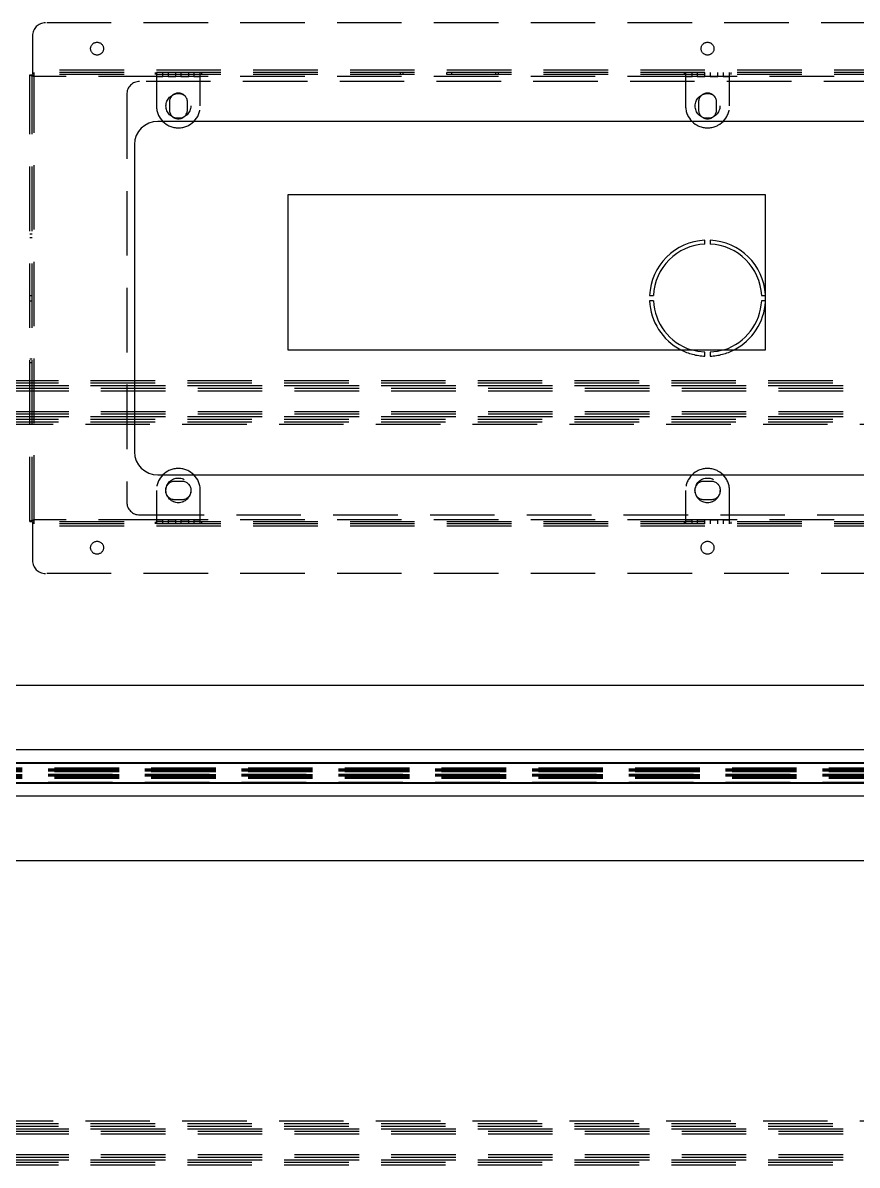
# Model space of a CAD drawing. Header units: millimetres. Extents: x -429 to 10261, y -321 to 5396.
# Drawn here: x 1112.7 to 1436, y 697.4 to 1140.1 of the extents above; entities that cross this region are included whole.
import ezdxf

# ---------------------------------------------------------------- set-up
doc = ezdxf.new("R2010")
doc.units = ezdxf.units.MM
doc.header["$LTSCALE"] = 100
doc.linetypes.add('HIDDEN', pattern=[0.375, 0.25, -0.125])

msp = doc.modelspace()

# ---------------------------------------------------------------- linework, layer by layer
at = {"color": 7, "linetype": 'HIDDEN', "lineweight": -3}
for p, q in [((1634.5, 1140.1), (1121.5, 1140.1)), ((1116.5, 1135.1), (1116.5, 1121.7)), ((1639.5, 1121.7), (1116.5, 1121.7)), ((1116.5, 1121.7), (1116.5, 1120.1)), ((1639.5, 1121.7), (1116.5, 1121.7)), ((1639.5, 1120.9), (1116.5, 1120.9)), ((1639.5, 1120.1), (1116.5, 1120.1)), ((1117.1, 1120.1), (1117.1, 1120.9)), ((1117.1, 1119.3), (1117.1, 1120.1)), ((1164, 1120.9), (1164, 1120.1)), ((1164.5, 1120.9), (1164.5, 1119.3)), ((1167, 1119.3), (1167, 1120.9)), ((1169, 1120.9), (1169, 1119.3)), ((1172, 1119.3), (1172, 1120.9)), ((1174, 1120.9), (1174, 1119.3)), ((1177, 1119.3), (1177, 1120.9)), ((1179, 1120.9), (1179, 1119.3)), ((1181.5, 1119.3), (1181.5, 1120.9)), ((1182, 1120.9), (1182, 1120.1)), ((1259.03, 1120.1), (1259.03, 1120.9)), ((1260.03, 1120.1), (1260.03, 1120.9)), ((1277, 1120.1), (1277, 1120.9)), ((1279, 1120.1), (1279, 1120.9)), ((1295.97, 1120.1), (1295.97, 1120.9)), ((1296.97, 1120.1), (1296.97, 1120.9)), ((1369, 1120.9), (1369, 1120.1)), ((1369.5, 1120.9), (1369.5, 1119.3)), ((1372, 1119.3), (1372, 1120.9)), ((1374, 1120.9), (1374, 1119.3)), ((1377, 1119.3), (1377, 1120.9)), ((1379, 1120.9), (1379, 1119.3)), ((1382, 1119.3), (1382, 1120.9)), ((1384, 1120.9), (1384, 1119.3)), ((1386.5, 1119.3), (1386.5, 1120.9)), ((1387, 1120.9), (1387, 1120.1)), ((1115.5, 946.9), (1115.5, 1119.9)), ((1115.5, 1119.9), (1116.3, 1119.9)), ((1116.3, 946.9), (1116.3, 1119.9)), ((1117.1, 947.5), (1117.1, 1119.3)), ((1117.1, 947.5), (1117.1, 1119.3)), ((1167, 1119.3), (1117.1, 1119.3)), ((1167, 1119.3), (1117.1, 1119.3)), ((1598, 1117.4), (1158, 1117.4)), ((1164.5, 1119.3), (1164.5, 1107.9)), ((1164.5, 1119.3), (1167, 1119.3)), ((1167, 1119.3), (1164.5, 1119.3)), ((1169, 1119.3), (1167, 1119.3)), ((1169, 1119.3), (1172, 1119.3)), ((1172, 1119.3), (1169, 1119.3)), ((1172, 1119.3), (1169, 1119.3)), ((1172, 1119.3), (1169, 1119.3)), ((1174, 1119.3), (1172, 1119.3)), ((1174, 1119.3), (1177, 1119.3)), ((1177, 1119.3), (1174, 1119.3)), ((1177, 1119.3), (1174, 1119.3)), ((1177, 1119.3), (1174, 1119.3)), ((1179, 1119.3), (1177, 1119.3)), ((1179, 1119.3), (1181.5, 1119.3)), ((1181.5, 1119.3), (1179, 1119.3)), ((1372, 1119.3), (1179, 1119.3)), ((1372, 1119.3), (1179, 1119.3)), ((1181.5, 1107.9), (1181.5, 1119.3)), ((1369.5, 1119.3), (1369.5, 1107.9)), ((1369.5, 1119.3), (1372, 1119.3)), ((1372, 1119.3), (1369.5, 1119.3)), ((1374, 1119.3), (1372, 1119.3)), ((1374, 1119.3), (1377, 1119.3)), ((1377, 1119.3), (1374, 1119.3)), ((1377, 1119.3), (1374, 1119.3)), ((1377, 1119.3), (1374, 1119.3)), ((1379, 1119.3), (1377, 1119.3)), ((1379, 1119.3), (1382, 1119.3)), ((1382, 1119.3), (1379, 1119.3)), ((1382, 1119.3), (1379, 1119.3)), ((1382, 1119.3), (1379, 1119.3)), ((1384, 1119.3), (1382, 1119.3)), ((1384, 1119.3), (1386.5, 1119.3)), ((1386.5, 1119.3), (1384, 1119.3)), ((1577, 1119.3), (1384, 1119.3)), ((1577, 1119.3), (1384, 1119.3)), ((1386.5, 1107.9), (1386.5, 1119.3)), ((1153, 1112.4), (1153, 954.4)), ((1169.5, 1109.4), (1169.5, 1106.4)), ((1176.5, 1106.4), (1176.5, 1109.4)), ((1374.5, 1109.4), (1374.5, 1106.4)), ((1381.5, 1106.4), (1381.5, 1109.4)), ((1115.5, 1058.38), (1116.3, 1058.38)), ((1115.5, 1056.88), (1116.3, 1056.88)), ((1115.5, 1034.4), (1116.3, 1034.4)), ((1115.5, 1032.4), (1116.3, 1032.4)), ((1400.48, 1034.4), (1400.46, 1034.73)), ((1400.46, 1034.4), (1400.48, 1034.4)), ((1400.46, 1032.08), (1400.48, 1032.4)), ((1400.48, 1032.4), (1400.46, 1032.4)), ((1115.5, 1009.92), (1116.3, 1009.92)), ((1377, 1010.93), (1377, 1012.43)), ((1379, 1012.43), (1379, 1010.93)), ((1115.5, 1008.42), (1116.3, 1008.42)), ((1651.5, 1001.4), (148.5, 1001.4)), ((1655.5, 999.4), (144.5, 999.4)), ((1655.5, 998.4), (144.5, 998.4)), ((1655.5, 997.4), (144.5, 997.4)), ((1655.5, 997.4), (144.5, 997.4)), ((1655.5, 997.4), (144.5, 997.4)), ((1655.5, 997.4), (144.5, 997.4)), ((1651.5, 1000.4), (148.5, 1000.4)), ((1651.5, 999.4), (148.5, 999.4)), ((1651.5, 999.4), (148.5, 999.4)), ((1655.5, 989.4), (144.5, 989.4)), ((1655.5, 989.4), (144.5, 989.4)), ((1655.5, 988.4), (144.5, 988.4)), ((1655.5, 987.4), (144.5, 987.4)), ((1651.5, 987.4), (148.5, 987.4)), ((1651.5, 987.4), (148.5, 987.4)), ((1651.5, 986.4), (148.5, 986.4)), ((1651.5, 985.4), (148.5, 985.4)), ((1649.5, 984.4), (150.5, 984.4)), ((1649.5, 984.4), (150.5, 984.4)), ((1174.5, 962.4), (1171.5, 962.4)), ((1379.5, 962.4), (1376.5, 962.4)), ((1164.5, 958.9), (1164.5, 947.5)), ((1181.5, 947.5), (1181.5, 958.9)), ((1369.5, 958.9), (1369.5, 947.5)), ((1386.5, 947.5), (1386.5, 958.9)), ((1171.5, 955.4), (1174.5, 955.4)), ((1376.5, 955.4), (1379.5, 955.4)), ((1117.1, 946.7), (1117.1, 947.5)), ((1167, 947.5), (1117.1, 947.5)), ((1167, 947.5), (1117.1, 947.5)), ((1158, 949.4), (1598, 949.4)), ((1167, 947.5), (1164.5, 947.5)), ((1164.5, 947.5), (1164.5, 945.9)), ((1164.5, 947.5), (1167, 947.5)), ((1169, 947.5), (1167, 947.5)), ((1167, 945.9), (1167, 947.5)), ((1172, 947.5), (1169, 947.5)), ((1169, 947.5), (1169, 945.9)), ((1169, 947.5), (1172, 947.5)), ((1172, 947.5), (1169, 947.5)), ((1172, 947.5), (1169, 947.5)), ((1174, 947.5), (1172, 947.5)), ((1172, 945.9), (1172, 947.5)), ((1177, 947.5), (1174, 947.5)), ((1174, 947.5), (1174, 945.9)), ((1174, 947.5), (1177, 947.5)), ((1177, 947.5), (1174, 947.5)), ((1177, 947.5), (1174, 947.5)), ((1179, 947.5), (1177, 947.5)), ((1177, 945.9), (1177, 947.5)), ((1181.5, 947.5), (1179, 947.5)), ((1179, 947.5), (1179, 945.9)), ((1179, 947.5), (1181.5, 947.5)), ((1372, 947.5), (1179, 947.5)), ((1372, 947.5), (1179, 947.5)), ((1181.5, 945.9), (1181.5, 947.5)), ((1372, 947.5), (1369.5, 947.5)), ((1369.5, 947.5), (1369.5, 945.9)), ((1369.5, 947.5), (1372, 947.5)), ((1374, 947.5), (1372, 947.5)), ((1372, 945.9), (1372, 947.5)), ((1377, 947.5), (1374, 947.5)), ((1374, 947.5), (1374, 945.9)), ((1374, 947.5), (1377, 947.5)), ((1377, 947.5), (1374, 947.5)), ((1377, 947.5), (1374, 947.5)), ((1379, 947.5), (1377, 947.5)), ((1377, 945.9), (1377, 947.5)), ((1382, 947.5), (1379, 947.5)), ((1379, 947.5), (1379, 945.9)), ((1379, 947.5), (1382, 947.5)), ((1382, 947.5), (1379, 947.5)), ((1382, 947.5), (1379, 947.5)), ((1384, 947.5), (1382, 947.5)), ((1382, 945.9), (1382, 947.5)), ((1386.5, 947.5), (1384, 947.5)), ((1384, 947.5), (1384, 945.9)), ((1384, 947.5), (1386.5, 947.5)), ((1577, 947.5), (1384, 947.5)), ((1577, 947.5), (1384, 947.5)), ((1386.5, 945.9), (1386.5, 947.5)), ((1115.5, 946.9), (1116.3, 946.9)), ((1639.5, 946.7), (1116.5, 946.7)), ((1116.5, 946.7), (1116.5, 945.1)), ((1639.5, 945.9), (1116.5, 945.9)), ((1639.5, 945.1), (1116.5, 945.1)), ((1116.5, 945.1), (1116.5, 931.7)), ((1639.5, 945.1), (1116.5, 945.1)), ((1117.1, 945.9), (1117.1, 946.7)), ((1164, 946.7), (1164, 945.9)), ((1182, 946.7), (1182, 945.9)), ((1369, 946.7), (1369, 945.9)), ((1387, 946.7), (1387, 945.9)), ((1634.5, 926.7), (1121.5, 926.7)), ((1747.5, 853.19), (52.5, 853.19)), ((1747.5, 853.17), (52.5, 853.17)), ((1747.5, 850.65), (52.5, 850.65)), ((1747.5, 850.65), (52.5, 850.65)), ((1747.5, 850.65), (52.5, 850.65)), ((1747.5, 850.32), (52.5, 850.32)), ((1747.5, 850.15), (52.5, 850.15)), ((1747.5, 850.15), (52.5, 850.15)), ((900, 853.19), (1747.5, 853.19)), ((900, 851.4), (1747.5, 851.4)), ((900, 850.85), (1747.5, 850.85)), ((1747.5, 850.85), (900, 850.85)), ((1747.5, 850.85), (900, 850.85)), ((1747.5, 850.85), (900, 850.85)), ((900, 850.84), (1747.5, 850.84)), ((900, 850.84), (1747.5, 850.84)), ((900, 850.65), (1747.5, 850.65)), ((900, 850.65), (1747.5, 850.65)), ((900, 850.65), (1747.5, 850.65)), ((900, 850.37), (1747.5, 850.37)), ((900, 850.32), (1747.5, 850.32)), ((900, 850.15), (1747.5, 850.15)), ((900, 850.15), (1747.5, 850.15)), ((900, 850), (1747.5, 850)), ((1747.5, 848.65), (52.5, 848.65)), ((1747.5, 848.65), (52.5, 848.65)), ((1747.5, 848.49), (52.5, 848.49)), ((1747.5, 848.15), (52.5, 848.15)), ((1747.5, 848.15), (52.5, 848.15)), ((1747.5, 848.15), (52.5, 848.15)), ((1747.5, 845.64), (52.5, 845.64)), ((1747.5, 845.61), (52.5, 845.61)), ((900, 849.97), (1747.5, 849.97)), ((900, 849.97), (1747.5, 849.97)), ((900, 849.95), (1747.5, 849.95)), ((900, 849.95), (1747.5, 849.95)), ((1747.5, 848.85), (900, 848.85)), ((1747.5, 848.85), (900, 848.85)), ((900, 848.83), (1747.5, 848.83)), ((900, 848.83), (1747.5, 848.83)), ((900, 848.8), (1747.5, 848.8)), ((900, 848.65), (1747.5, 848.65)), ((900, 848.65), (1747.5, 848.65)), ((900, 848.49), (1747.5, 848.49)), ((900, 848.44), (1747.5, 848.44)), ((900, 848.15), (1747.5, 848.15)), ((900, 848.15), (1747.5, 848.15)), ((900, 848.15), (1747.5, 848.15)), ((900, 847.97), (1747.5, 847.97)), ((900, 847.97), (1747.5, 847.97)), ((900, 847.96), (1747.5, 847.96)), ((900, 847.95), (1747.5, 847.95)), ((900, 847.95), (1747.5, 847.95)), ((900, 847.95), (1747.5, 847.95)), ((900, 847.4), (1747.5, 847.4)), ((900, 845.61), (1747.5, 845.61)), ((1651.5, 713.4), (148.5, 713.4)), ((1649.5, 714.4), (150.5, 714.4)), ((1649.5, 714.4), (150.5, 714.4)), ((1655.5, 711.4), (144.5, 711.4)), ((1655.5, 710.4), (144.5, 710.4)), ((1655.5, 709.4), (144.5, 709.4)), ((1655.5, 709.4), (144.5, 709.4)), ((1651.5, 712.4), (148.5, 712.4)), ((1651.5, 711.4), (148.5, 711.4)), ((1651.5, 711.4), (148.5, 711.4)), ((1655.5, 701.4), (144.5, 701.4)), ((1655.5, 701.4), (144.5, 701.4)), ((1655.5, 701.4), (144.5, 701.4)), ((1655.5, 701.4), (144.5, 701.4)), ((1655.5, 700.4), (144.5, 700.4)), ((1655.5, 699.4), (144.5, 699.4)), ((1651.5, 699.4), (148.5, 699.4)), ((1651.5, 699.4), (148.5, 699.4)), ((1651.5, 698.4), (148.5, 698.4)), ((1651.5, 697.4), (148.5, 697.4))]:
    msp.add_line(p, q, dxfattribs=at)
at = {"color": 7, "linetype": 'Continuous', "lineweight": -3}
for p, q in [((1591, 1101.9), (1165, 1101.9)), ((1156, 1092.9), (1156, 973.9)), ((1400.46, 1073.4), (1215.46, 1073.4)), ((1215.46, 1073.4), (1215.46, 1013.4)), ((1400.46, 1013.4), (1400.46, 1073.4)), ((1377, 1054.38), (1377, 1055.88)), ((1379, 1055.88), (1379, 1054.38)), ((1355.52, 1034.4), (1357.02, 1034.4)), ((1357.02, 1032.4), (1355.52, 1032.4)), ((1398.97, 1034.4), (1400.46, 1034.4)), ((1400.46, 1032.4), (1398.97, 1032.4)), ((1215.46, 1013.4), (1400.46, 1013.4)), ((1165, 964.9), (1591, 964.9)), ((50, 883.4), (1750, 883.4)), ((1747.5, 858.4), (52.5, 858.4)), ((900, 853.4), (1747.5, 853.4)), ((900, 853.17), (1747.5, 853.17)), ((900, 845.64), (1747.5, 845.64)), ((900, 845.4), (1747.5, 845.4)), ((1747.5, 840.4), (52.5, 840.4)), ((1750, 815.4), (50, 815.4))]:
    msp.add_line(p, q, dxfattribs=at)
at = {"color": 7, "linetype": 'HIDDEN', "lineweight": -3, "flags": 128}
for points in [[(1377, 1012.43), (1374.2, 1012.75), (1371.6, 1013.4)], [(1384.4, 1013.4), (1381.8, 1012.75), (1379, 1012.43)]]:
    msp.add_lwpolyline(points, dxfattribs=at)
at = {"color": 7, "linetype": 'HIDDEN', "lineweight": -3}
for centre, radius in [((1141.5, 1130.1), 2.5), ((1378, 1130.1), 2.5), ((1173, 1107.9), 4.8), ((1378, 1107.9), 4.8), ((1173, 958.9), 4.8), ((1378, 958.9), 4.8), ((1141.5, 936.7), 2.5), ((1378, 936.7), 2.5)]:
    msp.add_circle(centre, radius, dxfattribs=at)
for centre, radius, start, end in [((1121.5, 1135.1), 5, 90, 180), ((1158, 1112.4), 5, 90, 180), ((1173, 1109.4), 3.5, 0, 180), ((1378, 1109.4), 3.5, 0, 180), ((1173, 1107.9), 8.5, 180, 0), ((1378, 1107.9), 8.5, 180, 0), ((1173, 1106.4), 3.5, 180, 0), ((1378, 1106.4), 3.5, 180, 0), ((1378, 1033.4), 22.5, 242.734, 267.4527), ((1378, 1033.4), 22.5, 272.5473, 297.266), ((1173, 958.9), 8.5, 0, 180), ((1378, 958.9), 8.5, 0, 180), ((1171.5, 958.9), 3.5, 90, 270), ((1174.5, 958.9), 3.5, 270, 90), ((1376.5, 958.9), 3.5, 90, 270), ((1379.5, 958.9), 3.5, 270, 90), ((1158, 954.4), 5, 180, 270), ((1121.5, 931.7), 5, 180, 270)]:
    msp.add_arc(centre, radius, start, end, dxfattribs=at)
at = {"color": 7, "linetype": 'Continuous', "lineweight": -3}
for centre, radius, start, end in [((1165, 1092.9), 9, 90, 180), ((1378, 1033.4), 22.5, 92.5473, 177.4527), ((1378, 1033.4), 21, 92.7294, 177.2706), ((1378, 1033.4), 22.5, 3.3711, 87.4527), ((1378, 1033.4), 21, 2.7294, 87.2706), ((1378, 1033.4), 22.5, 182.5473, 242.734), ((1378, 1033.4), 21, 182.7294, 252.2472), ((1378, 1033.4), 21, 287.7528, 357.2706), ((1378, 1033.4), 22.5, 297.266, 356.6289), ((1165, 973.9), 9, 180, 270)]:
    msp.add_arc(centre, radius, start, end, dxfattribs=at)
at = {"color": 7, "linetype": 'HIDDEN', "lineweight": -3}
for points in [[(1117.1, 1119.3), (1116.91, 1119.35), (1116.54, 1119.44), (1116.05, 1119.57), (1115.69, 1119.7), (1115.52, 1119.81), (1115.5, 1119.88), (1115.5, 1119.9)], [(1115.5, 946.9), (1115.52, 946.95), (1115.55, 947.04), (1115.85, 947.17), (1116.27, 947.3), (1116.72, 947.41), (1117, 947.48), (1117.1, 947.5)]]:
    msp.add_open_spline(points, degree=3, knots=[0, 0, 0, 0, 0.220743, 0.441506, 0.662269, 0.883032, 1, 1, 1, 1], dxfattribs=at)
for points in [[(1117.1, 1119.3), (1116.99, 1119.35), (1116.78, 1119.45), (1116.52, 1119.6), (1116.33, 1119.75), (1116.31, 1119.85), (1116.3, 1119.9)], [(1116.3, 946.9), (1116.31, 946.95), (1116.33, 947.05), (1116.52, 947.2), (1116.78, 947.35), (1116.99, 947.45), (1117.1, 947.5)]]:
    msp.add_open_spline(points, degree=3, dxfattribs=at)

doc.saveas('drawing.dxf')
